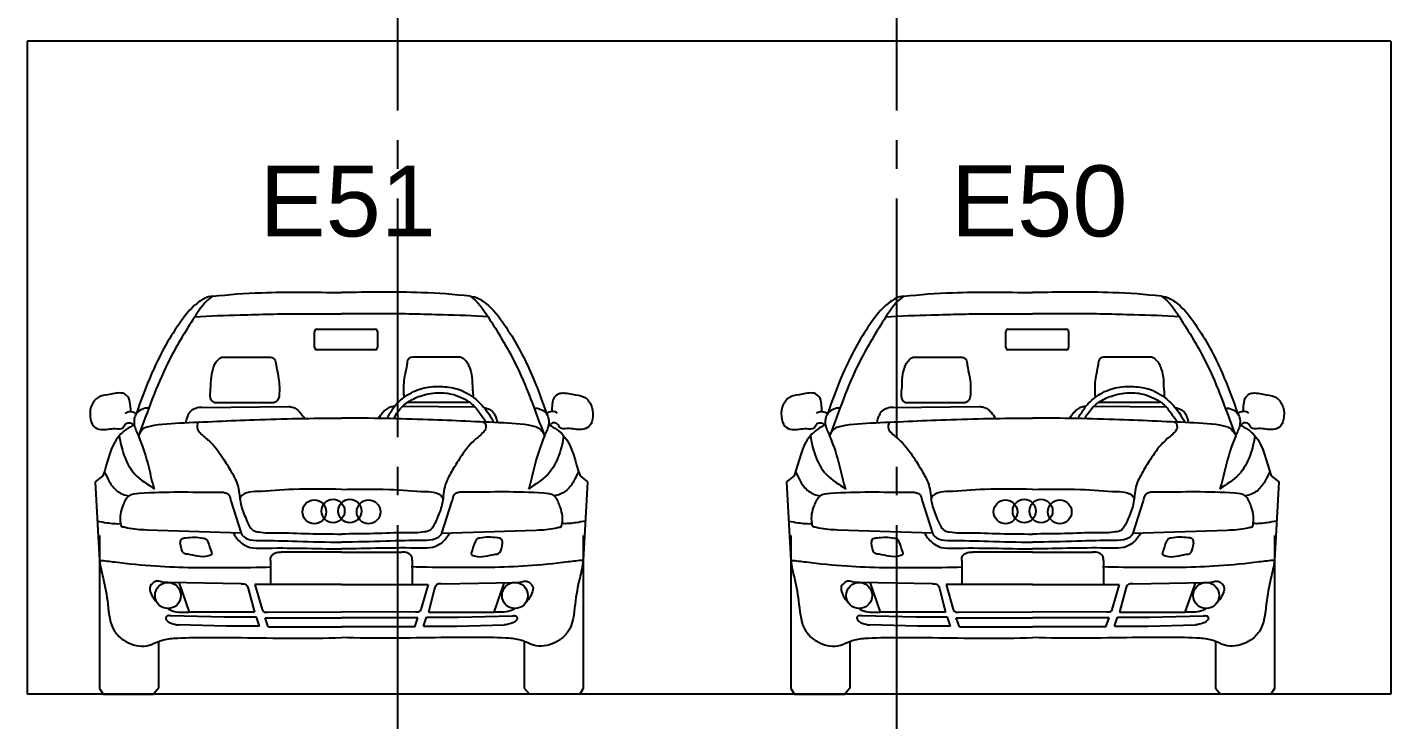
# Model space of a CAD drawing. Header units: millimetres. Extents: x 1217 to 2428, y 234 to 779.
# Drawn here: x 2238.771 to 2243.571, y 377.281 to 379.72 of the extents above; entities that cross this region are included whole.
import ezdxf

# ---------------------------------------------------------------- set-up
doc = ezdxf.new("R2010")
doc.units = ezdxf.units.MM
doc.linetypes.add('ACAD_ISO04W100', pattern=[30, 24, -3, 0, -3])
doc.layers.get('0').update_dxf_attribs({"lineweight": 5})
for name, color, linetype in [('0.1', 251, 'Continuous'), ('Ejes', 8, 'Continuous'), ('MURO', 5, 'Continuous'), ('Texto', 1, 'Continuous')]:
    doc.layers.add(name, color=color, linetype=linetype)
doc.styles.get("Standard").update_dxf_attribs({"font": 'arial.ttf'})

# ---------------------------------------------------------------- blocks, each defined once
blk = doc.blocks.new('A$C0762399E')
for p, q in [((0.79, 1.2212), (0.79, 1.2773)), ((0.7979, 1.2853), (1.0031, 1.2853)), ((1.011, 1.2773), (1.011, 1.2212)), ((1.0031, 1.2132), (0.7979, 1.2132)), ((0.4671, 1.1872), (0.6211, 1.1872)), ((1.3016, 1.1872), (1.1475, 1.1872)), ((0.3932, 1.0102), (0.6977, 1.013)), ((0.4502, 1.0274), (0.6479, 1.0274)), ((1.3555, 1.0104), (1.0987, 1.0127)), ((1.3185, 1.0274), (1.1208, 1.0274)), ((0.0444, 0.7695), (0.0178, 0.7484)), ((1.7243, 0.7695), (1.7508, 0.7484)), ((0.0178, 0.7484), (0.0332, 0.4714)), ((1.7508, 0.7484), (1.7355, 0.4714)), ((0.4953, 0.6806), (0.5318, 0.5668)), ((1.2734, 0.6806), (1.2369, 0.5668)), ((0.5318, 0.5668), (0.1989, 0.5781)), ((1.2369, 0.5668), (1.5697, 0.5781)), ((0.0332, 0.5583), (0.0332, 0.0195)), ((1.7355, 0.5583), (1.7355, 0.0195)), ((0.8843, 0.5002), (0.6722, 0.5002)), ((0.8843, 0.5002), (1.0964, 0.5002)), ((0.6348, 0.4709), (0.6348, 0.3866)), ((1.1339, 0.4709), (1.1339, 0.3866)), ((0.4019, 0.3905), (0.2773, 0.3933)), ((0.3127, 0.3904), (0.348, 0.2887)), ((0.5318, 0.389), (0.4019, 0.3905)), ((0.8843, 0.3866), (0.5796, 0.3866)), ((0.5796, 0.3866), (0.605, 0.2986)), ((0.8843, 0.3866), (1.1891, 0.3866)), ((1.1891, 0.3866), (1.1636, 0.2986)), ((1.2369, 0.389), (1.3667, 0.3905)), ((1.3667, 0.3905), (1.4914, 0.3933)), ((1.456, 0.3904), (1.4207, 0.2887)), ((0.5562, 0.3717), (0.5781, 0.2887)), ((1.2125, 0.3717), (1.1906, 0.2887)), ((0.5781, 0.2887), (0.348, 0.2887)), ((0.6237, 0.2887), (0.8843, 0.2895)), ((1.145, 0.2887), (0.8843, 0.2895)), ((1.1906, 0.2887), (1.4207, 0.2887)), ((0.473, 0.2717), (0.2838, 0.276)), ((0.4785, 0.2397), (0.3112, 0.2439)), ((0.585, 0.2717), (0.473, 0.2717)), ((0.5957, 0.2397), (0.585, 0.2717)), ((0.6153, 0.2684), (0.8843, 0.2684)), ((0.6264, 0.2373), (0.6153, 0.2684)), ((1.1534, 0.2684), (0.8843, 0.2684)), ((1.1422, 0.2373), (1.1534, 0.2684)), ((1.1729, 0.2397), (1.1836, 0.2717)), ((1.1836, 0.2717), (1.2957, 0.2717)), ((1.2901, 0.2397), (1.4574, 0.2439)), ((1.2957, 0.2717), (1.4849, 0.276)), ((0.5957, 0.2397), (0.4785, 0.2397)), ((0.6264, 0.2373), (0.8843, 0.2373)), ((1.1422, 0.2373), (0.8843, 0.2373)), ((1.1729, 0.2397), (1.2901, 0.2397)), ((0.2405, 0.1856), (0.2405, 0.021)), ((1.5282, 0.1856), (1.5282, 0.021)), ((0.0332, 0.0195), (0.0456, 0)), ((0.0456, 0), (0.2228, 0)), ((0.2405, 0.021), (0.2228, 0)), ((1.5282, 0.021), (1.5459, 0)), ((1.7231, 0), (1.5459, 0)), ((1.7355, 0.0195), (1.7231, 0))]:
    blk.add_line(p, q)
for centre, major_axis, start_param, end_param in [((0.7979, 1.2773), (0, 0.00801), 0, 1.570796), ((1.0031, 1.2773), (0, 0.00801), -1.570796, 0), ((0.7979, 1.2212), (0, 0.00801), 1.570796, 3.141593), ((1.0031, 1.2212), (0, 0.00801), 3.141593, 4.712389), ((0.7888, 0.6422), (0, 0.0423), 4.712389, 10.995574), ((0.8548, 0.6451), (0, 0.0413), 4.712389, 10.995574), ((0.9139, 0.6451), (0, 0.0413), 4.712389, 10.995574), ((0.9799, 0.6422), (0, 0.0423), 4.712389, 10.995574), ((0.2736, 0.3476), (0, 0.0461), -1.570796, 4.712389), ((1.4951, 0.3476), (0, 0.0461), -1.570796, 4.712389)]:
    blk.add_ellipse(centre, major_axis=major_axis, ratio=0.985583, start_param=start_param, end_param=end_param)
for points, knots in [([(0.4311, 1.4012), (0.411, 1.4007), (0.3619, 1.3714), (0.2907, 1.2782), (0.2183, 1.1445), (0.178, 1.0337), (0.1611, 0.9836)], [0, 0, 0, 0, 0.0601891, 0.1576359, 0.3505039, 0.5068541, 0.5068541, 0.5068541, 0.5068541]), ([(0.4311, 1.4012), (0.4038, 1.3845), (0.3503, 1.3018), (0.253, 1.1451), (0.2022, 0.9963), (0.1696, 0.9096)], [0, 0, 0, 0, 0.0954655, 0.2803949, 0.5547771, 0.5547771, 0.5547771, 0.5547771]), ([(0.4311, 1.4012), (0.4879, 1.408), (0.639, 1.4187), (0.7904, 1.415), (0.8843, 1.415)], [0, 0, 0, 0, 0.1718014, 0.4537492, 0.4537492, 0.4537492, 0.4537492]), ([(1.3376, 1.4012), (1.2807, 1.408), (1.1296, 1.4187), (0.9783, 1.415), (0.8843, 1.415)], [0, 0, 0, 0, 0.1718014, 0.4537492, 0.4537492, 0.4537492, 0.4537492]), ([(1.3376, 1.4012), (1.3577, 1.4007), (1.4067, 1.3714), (1.478, 1.2782), (1.5504, 1.1445), (1.5907, 1.0337), (1.6075, 0.9836)], [0, 0, 0, 0, 0.0601891, 0.1576359, 0.3505039, 0.5068541, 0.5068541, 0.5068541, 0.5068541]), ([(1.3376, 1.4012), (1.3649, 1.3845), (1.4184, 1.3018), (1.5157, 1.1451), (1.5664, 0.9963), (1.5991, 0.9096)], [0, 0, 0, 0, 0.0954655, 0.2803949, 0.5547771, 0.5547771, 0.5547771, 0.5547771]), ([(0.3679, 1.3286), (0.4211, 1.3331), (0.5448, 1.3359), (0.7169, 1.3414), (0.8358, 1.3393), (0.8843, 1.3393)], [0, 0, 0, 0, 0.1602553, 0.3709574, 0.5166785, 0.5166785, 0.5166785, 0.5166785]), ([(1.4008, 1.3286), (1.3476, 1.3331), (1.2239, 1.3359), (1.0517, 1.3414), (0.9329, 1.3393), (0.8843, 1.3393)], [0, 0, 0, 0, 0.1602553, 0.3709574, 0.5166785, 0.5166785, 0.5166785, 0.5166785]), ([(0.4341, 1.1538), (0.4302, 1.142), (0.4228, 1.1155), (0.4244, 1.0782), (0.4188, 1.0483), (0.4272, 1.0319), (0.4379, 1.0257), (0.4457, 1.0273), (0.4502, 1.0274)], [0, 0, 0, 0, 0.036683, 0.0803571, 0.1106049, 0.1229673, 0.1321338, 0.145492, 0.145492, 0.145492, 0.145492]), ([(0.4341, 1.1538), (0.4363, 1.1584), (0.4411, 1.1687), (0.4522, 1.1804), (0.4622, 1.187), (0.4671, 1.1872)], [0, 0, 0, 0, 0.01512727, 0.03338977, 0.04812819, 0.04812819, 0.04812819, 0.04812819]), ([(0.6211, 1.1872), (0.6271, 1.1869), (0.6371, 1.1886), (0.6527, 1.179), (0.6539, 1.1521), (0.6651, 1.1143), (0.6668, 1.0718), (0.6644, 1.0385), (0.653, 1.0273), (0.6479, 1.0274)], [0, 0, 0, 0, 0.017833, 0.0294408, 0.0497292, 0.0905574, 0.1493816, 0.1731214, 0.1884376, 0.1884376, 0.1884376, 0.1884376]), ([(1.1475, 1.1872), (1.1416, 1.1869), (1.1315, 1.1886), (1.1159, 1.179), (1.1148, 1.1521), (1.1035, 1.1143), (1.102, 1.075), (1.1035, 1.0502), (1.1046, 1.0455)], [0, 0, 0, 0, 0.45179, 0.745869, 1.259863, 2.294225, 3.784505, 4.146199, 4.146199, 4.146199, 4.146199]), ([(1.3345, 1.1538), (1.3324, 1.1584), (1.3276, 1.1687), (1.3165, 1.1804), (1.3065, 1.187), (1.3016, 1.1872)], [0, 0, 0, 0, 0.01512727, 0.03338977, 0.04812819, 0.04812819, 0.04812819, 0.04812819]), ([(1.3345, 1.1538), (1.3384, 1.142), (1.3459, 1.1155), (1.3443, 1.0795), (1.3486, 1.0552), (1.347, 1.0465)], [0, 0, 0, 0, 0.929344, 2.035806, 2.7062, 2.7062, 2.7062, 2.7062]), ([(0.1429, 0.995), (0.1428, 1.0017), (0.1411, 1.0173), (0.1396, 1.0413), (0.1143, 1.0672), (0.0744, 1.0539), (0.0315, 1.0538), (0.0017, 1.02), (-0.0031, 0.9808), (0.0063, 0.9421), (0.0465, 0.9268), (0.0779, 0.9389), (0.1161, 0.9315), (0.122, 0.9552), (0.1424, 0.9581), (0.1503, 0.9488), (0.1555, 0.948)], [0, 0, 0, 0, 0.0196918, 0.0469339, 0.0687702, 0.1165404, 0.1581289, 0.1948659, 0.237537, 0.2735027, 0.3011615, 0.3532, 0.3786345, 0.3957657, 0.4128505, 0.428549, 0.428549, 0.428549, 0.428549]), ([(1.0461, 0.9762), (1.0543, 0.9886), (1.0723, 1.0192), (1.1158, 1.0571), (1.175, 1.0824), (1.2385, 1.0856), (1.3058, 1.0755), (1.3622, 1.0384), (1.3996, 0.9948), (1.4151, 0.9672), (1.4202, 0.9567)], [0, 0, 0, 0, 1.111135, 2.660995, 4.257463, 5.907866, 7.430432, 9.359443, 10.85602, 11.72811, 11.72811, 11.72811, 11.72811]), ([(1.068, 0.9701), (1.0731, 0.9789), (1.0857, 1.0016), (1.1172, 1.0308), (1.1651, 1.0536), (1.2209, 1.0648), (1.2738, 1.0589), (1.3153, 1.0414), (1.3502, 1.0201), (1.3727, 0.9879), (1.3878, 0.9671), (1.394, 0.958)], [0.643017, 0.643017, 0.643017, 0.643017, 1.402629, 2.583728, 3.813932, 5.389278, 6.848739, 7.774605, 8.80308, 9.884391, 10.707911, 10.707911, 10.707911, 10.707911]), ([(1.6258, 0.995), (1.6259, 1.0017), (1.6276, 1.0173), (1.6291, 1.0413), (1.6544, 1.0672), (1.6943, 1.0539), (1.7372, 1.0538), (1.767, 1.02), (1.7718, 0.9808), (1.7624, 0.9421), (1.7222, 0.9268), (1.6908, 0.9389), (1.6526, 0.9315), (1.6467, 0.9552), (1.6263, 0.9581), (1.6183, 0.9488), (1.6132, 0.948)], [0, 0, 0, 0, 0.0196918, 0.0469339, 0.0687702, 0.1165404, 0.1581289, 0.1948659, 0.237537, 0.2735027, 0.3011615, 0.3532, 0.3786345, 0.3957657, 0.4128505, 0.428549, 0.428549, 0.428549, 0.428549]), ([(0.2061, 1.0078), (0.1902, 1.0083), (0.1569, 0.9953), (0.1507, 0.9462), (0.1645, 0.9223), (0.1696, 0.9096)], [0, 0, 0, 0, 0.047564, 0.0877206, 0.1283319, 0.1283319, 0.1283319, 0.1283319]), ([(0.3932, 1.0102), (0.3859, 1.0102), (0.372, 1.0078), (0.3545, 0.9991), (0.3447, 0.9855), (0.339, 0.9715), (0.3368, 0.9616), (0.3358, 0.9562)], [0, 0, 0, 0, 0.548928, 1.06378, 1.433579, 1.776931, 2.192959, 2.192959, 2.192959, 2.192959]), ([(0.6977, 1.013), (0.7022, 1.013), (0.7123, 1.0116), (0.7265, 1.0049), (0.7408, 0.9905), (0.7493, 0.9787), (0.7547, 0.9712)], [0, 0, 0, 0, 0.34141, 0.765221, 1.164188, 1.85785, 1.85785, 1.85785, 1.85785]), ([(1.0709, 1.013), (1.0665, 1.013), (1.0563, 1.0116), (1.0421, 1.0049), (1.0279, 0.9905), (1.0193, 0.9787), (1.014, 0.9712)], [0, 0, 0, 0, 0.34141, 0.765221, 1.164188, 1.85785, 1.85785, 1.85785, 1.85785]), ([(1.3351, 1.0286), (1.3341, 1.0281), (1.3288, 1.0261), (1.323, 1.0273), (1.3185, 1.0274)], [3.2602864, 3.2602864, 3.2602864, 3.2602864, 3.347542, 3.6859629, 3.6859629, 3.6859629, 3.6859629]), ([(1.3863, 1.0093), (1.3899, 1.0087), (1.4001, 1.0061), (1.4142, 0.9991), (1.4239, 0.9855), (1.4296, 0.9715), (1.4319, 0.9616), (1.4329, 0.9562)], [0.275756, 0.275756, 0.275756, 0.275756, 0.548928, 1.06378, 1.433579, 1.776931, 2.192959, 2.192959, 2.192959, 2.192959]), ([(1.5626, 1.0078), (1.5784, 1.0083), (1.6117, 0.9953), (1.618, 0.9462), (1.6041, 0.9223), (1.5991, 0.9096)], [0, 0, 0, 0, 0.047564, 0.0877206, 0.1283319, 0.1283319, 0.1283319, 0.1283319]), ([(0.1232, 0.9893), (0.1276, 0.9946), (0.1437, 0.9964), (0.1572, 0.9926), (0.1627, 0.9881)], [0, 0, 0, 0, 0.02044679, 0.04135512, 0.04135512, 0.04135512, 0.04135512]), ([(0.1962, 0.9409), (0.2345, 0.9514), (0.3633, 0.9574), (0.5918, 0.9682), (0.7823, 0.9723), (0.8843, 0.9723)], [0, 0, 0, 0, 0.118801, 0.3830667, 0.6892102, 0.6892102, 0.6892102, 0.6892102]), ([(1.5724, 0.9409), (1.5342, 0.9514), (1.4053, 0.9574), (1.1768, 0.9682), (0.9864, 0.9723), (0.8843, 0.9723)], [0, 0, 0, 0, 0.118801, 0.3830667, 0.6892102, 0.6892102, 0.6892102, 0.6892102]), ([(1.6455, 0.9893), (1.6411, 0.9946), (1.625, 0.9964), (1.6114, 0.9926), (1.606, 0.9881)], [0, 0, 0, 0, 0.02044679, 0.04135512, 0.04135512, 0.04135512, 0.04135512]), ([(0.1551, 0.9481), (0.1353, 0.9393), (0.0717, 0.8971), (0.0629, 0.8168), (0.0444, 0.7695)], [0, 0, 0, 0, 0.0647936, 0.2151508, 0.2151508, 0.2151508, 0.2151508]), ([(0.3857, 0.9585), (0.3789, 0.9598), (0.3716, 0.9358), (0.3915, 0.9147), (0.4289, 0.8863), (0.4636, 0.8378), (0.4969, 0.7841), (0.5259, 0.7302), (0.5257, 0.6699), (0.5461, 0.6238), (0.5585, 0.5921), (0.5739, 0.5747), (0.6081, 0.5676), (0.6734, 0.5694), (0.7711, 0.5648), (0.8464, 0.5641), (0.8843, 0.5641)], [0, 0, 0, 0, 0.0207783, 0.0434063, 0.086193, 0.1600623, 0.2180782, 0.2752155, 0.3377244, 0.3914301, 0.422808, 0.438689, 0.4577892, 0.5238556, 0.6362427, 0.7500368, 0.7500368, 0.7500368, 0.7500368]), ([(1.3829, 0.9585), (1.3897, 0.9598), (1.397, 0.9358), (1.3772, 0.9147), (1.3398, 0.8863), (1.3051, 0.8378), (1.2717, 0.7841), (1.2427, 0.7302), (1.2429, 0.6699), (1.2226, 0.6238), (1.2101, 0.5921), (1.1948, 0.5747), (1.1605, 0.5676), (1.0953, 0.5694), (0.9976, 0.5648), (0.9223, 0.5641), (0.8843, 0.5641)], [0, 0, 0, 0, 0.0207783, 0.0434063, 0.086193, 0.1600623, 0.2180782, 0.2752155, 0.3377244, 0.3914301, 0.422808, 0.438689, 0.4577892, 0.5238556, 0.6362427, 0.7500368, 0.7500368, 0.7500368, 0.7500368]), ([(1.6136, 0.9481), (1.6333, 0.9393), (1.6969, 0.8971), (1.7058, 0.8168), (1.7243, 0.7695)], [0, 0, 0, 0, 0.0647936, 0.2151508, 0.2151508, 0.2151508, 0.2151508]), ([(0.102, 0.9104), (0.1052, 0.8872), (0.1169, 0.8388), (0.1538, 0.7664), (0.2028, 0.7392), (0.2256, 0.7225)], [0, 0, 0, 0, 0.0694197, 0.1474029, 0.2316362, 0.2316362, 0.2316362, 0.2316362]), ([(0.1696, 0.9096), (0.1844, 0.8734), (0.2045, 0.8112), (0.2173, 0.7472), (0.2256, 0.7225)], [0, 0, 0, 0, 0.1158529, 0.1927663, 0.1927663, 0.1927663, 0.1927663]), ([(1.6667, 0.9104), (1.6634, 0.8872), (1.6518, 0.8388), (1.6149, 0.7664), (1.5658, 0.7392), (1.5431, 0.7225)], [0, 0, 0, 0, 0.0694197, 0.1474029, 0.2316362, 0.2316362, 0.2316362, 0.2316362]), ([(1.5991, 0.9096), (1.5843, 0.8734), (1.5642, 0.8112), (1.5514, 0.7472), (1.5431, 0.7225)], [0, 0, 0, 0, 0.1158529, 0.1927663, 0.1927663, 0.1927663, 0.1927663]), ([(0.0496, 0.7837), (0.0554, 0.7724), (0.0665, 0.7473), (0.0923, 0.7119), (0.1213, 0.701), (0.1357, 0.6983)], [0, 0, 0, 0, 0.0378212, 0.0816698, 0.12574, 0.12574, 0.12574, 0.12574]), ([(1.7191, 0.7837), (1.7132, 0.7724), (1.7022, 0.7473), (1.6764, 0.7119), (1.6474, 0.701), (1.633, 0.6983)], [0, 0, 0, 0, 0.0378212, 0.0816698, 0.12574, 0.12574, 0.12574, 0.12574]), ([(0.8843, 0.7214), (0.8282, 0.7214), (0.7301, 0.7259), (0.6166, 0.7131), (0.5535, 0.7134), (0.5258, 0.6967), (0.5262, 0.6851)], [0, 0, 0, 0, 0.1685572, 0.2965898, 0.3335188, 0.3679152, 0.3679152, 0.3679152, 0.3679152]), ([(0.8843, 0.7214), (0.9405, 0.7214), (1.0386, 0.7259), (1.1521, 0.7131), (1.2151, 0.7134), (1.2429, 0.6967), (1.2425, 0.6851)], [0, 0, 0, 0, 0.1685572, 0.2965898, 0.3335188, 0.3679152, 0.3679152, 0.3679152, 0.3679152]), ([(0.1147, 0.5881), (0.1099, 0.5887), (0.1026, 0.623), (0.1115, 0.6548), (0.1314, 0.7044), (0.2573, 0.7151), (0.3645, 0.7108), (0.47, 0.7123), (0.4927, 0.7023), (0.493, 0.6878), (0.4953, 0.6806)], [0, 0, 0, 0, 0.014448, 0.0781418, 0.1164324, 0.1541273, 0.4266135, 0.4576375, 0.4720932, 0.4942785, 0.4942785, 0.4942785, 0.4942785]), ([(1.654, 0.5881), (1.6588, 0.5887), (1.6661, 0.623), (1.6571, 0.6548), (1.6373, 0.7044), (1.5113, 0.7151), (1.4042, 0.7108), (1.2986, 0.7123), (1.276, 0.7023), (1.2757, 0.6878), (1.2734, 0.6806)], [0, 0, 0, 0, 0.014448, 0.0781418, 0.1164324, 0.1541273, 0.4266135, 0.4576375, 0.4720932, 0.4942785, 0.4942785, 0.4942785, 0.4942785]), ([(0.0255, 0.6099), (0.0364, 0.6074), (0.0635, 0.6025), (0.0913, 0.5996), (0.1077, 0.6009)], [0, 0, 0, 0, 0.03352122, 0.08275528, 0.08275528, 0.08275528, 0.08275528]), ([(0.1989, 0.5781), (0.1764, 0.5789), (0.148, 0.5804), (0.1204, 0.5881), (0.1147, 0.5881)], [0, 0, 0, 0, 0.06777526, 0.08486003, 0.08486003, 0.08486003, 0.08486003]), ([(1.5697, 0.5781), (1.5923, 0.5789), (1.6207, 0.5804), (1.6483, 0.5881), (1.654, 0.5881)], [0, 0, 0, 0, 0.06777526, 0.08486003, 0.08486003, 0.08486003, 0.08486003]), ([(1.7431, 0.6099), (1.7322, 0.6074), (1.7051, 0.6025), (1.6774, 0.5996), (1.661, 0.6009)], [0, 0, 0, 0, 0.03352122, 0.08275528, 0.08275528, 0.08275528, 0.08275528]), ([(0.3183, 0.5326), (0.3162, 0.5364), (0.3204, 0.5491), (0.3524, 0.5533), (0.3801, 0.5537), (0.4087, 0.5471), (0.4187, 0.5277), (0.4217, 0.5114), (0.4299, 0.4912), (0.391, 0.4777), (0.3655, 0.491), (0.3204, 0.495), (0.3198, 0.5197), (0.3169, 0.5326)], [0, 0, 0, 0, 0.0129354, 0.0293715, 0.0897771, 0.1017748, 0.111895, 0.1505002, 0.1562851, 0.1695305, 0.2427746, 0.2557219, 0.2948095, 0.2948095, 0.2948095, 0.2948095]), ([(0.5051, 0.5655), (0.5124, 0.5515), (0.5298, 0.5312), (0.5666, 0.513), (0.6859, 0.5173), (0.7916, 0.512), (0.8843, 0.512)], [0, 0, 0, 0, 0.0467422, 0.0762625, 0.1198892, 0.3979985, 0.3979985, 0.3979985, 0.3979985]), ([(0.5318, 0.5668), (0.535, 0.5576), (0.5572, 0.5408), (0.6262, 0.5421), (0.7362, 0.5378), (0.8324, 0.5357), (0.8843, 0.5357)], [0, 0, 0, 0, 0.0286932, 0.0725899, 0.2046333, 0.3605748, 0.3605748, 0.3605748, 0.3605748]), ([(1.2369, 0.5668), (1.2337, 0.5576), (1.2115, 0.5408), (1.1424, 0.5421), (1.0325, 0.5378), (0.9363, 0.5357), (0.8843, 0.5357)], [0, 0, 0, 0, 0.0286932, 0.0725899, 0.2046333, 0.3605748, 0.3605748, 0.3605748, 0.3605748]), ([(1.2636, 0.5655), (1.2563, 0.5515), (1.2388, 0.5312), (1.202, 0.513), (1.0827, 0.5173), (0.977, 0.512), (0.8843, 0.512)], [0, 0, 0, 0, 0.0467422, 0.0762625, 0.1198892, 0.3979985, 0.3979985, 0.3979985, 0.3979985]), ([(1.4504, 0.5326), (1.4524, 0.5364), (1.4483, 0.5491), (1.4163, 0.5533), (1.3886, 0.5537), (1.3599, 0.5471), (1.3499, 0.5277), (1.3469, 0.5114), (1.3388, 0.4912), (1.3777, 0.4777), (1.4032, 0.491), (1.4482, 0.495), (1.4489, 0.5197), (1.4518, 0.5326)], [0, 0, 0, 0, 0.0129354, 0.0293715, 0.0897771, 0.1017748, 0.111895, 0.1505002, 0.1562851, 0.1695305, 0.2427746, 0.2557219, 0.2948095, 0.2948095, 0.2948095, 0.2948095]), ([(0.6348, 0.4709), (0.6348, 0.4754), (0.6352, 0.4867), (0.6509, 0.4998), (0.6648, 0.5002), (0.6722, 0.5002)], [0, 0, 0, 0, 0.01314212, 0.03156243, 0.05389012, 0.05389012, 0.05389012, 0.05389012]), ([(1.1339, 0.4709), (1.1339, 0.4754), (1.1335, 0.4867), (1.1178, 0.4998), (1.1039, 0.5002), (1.0964, 0.5002)], [0, 0, 0, 0, 0.01314212, 0.03156243, 0.05389012, 0.05389012, 0.05389012, 0.05389012]), ([(0.0332, 0.4714), (0.035, 0.4501), (0.049, 0.3992), (0.0637, 0.3164), (0.0694, 0.232), (0.1107, 0.1935), (0.1501, 0.1719), (0.1903, 0.1634), (0.2295, 0.1812), (0.2612, 0.195), (0.3665, 0.2015), (0.5743, 0.1983), (0.7672, 0.1961), (0.8843, 0.1991)], [0, 0, 0, 0, 0.063049, 0.154497, 0.253624, 0.296431, 0.314931, 0.3893, 0.405203, 0.443052, 0.492142, 0.718098, 1.069536, 1.069536, 1.069536, 1.069536]), ([(0.0332, 0.4714), (0.0511, 0.4704), (0.1164, 0.4614), (0.2687, 0.4458), (0.4532, 0.4452), (0.5894, 0.4464), (0.6385, 0.4486)], [0, 0, 0, 0, 0.0536615, 0.1975957, 0.4588745, 0.6063632, 0.6063632, 0.6063632, 0.6063632]), ([(1.7355, 0.4714), (1.7337, 0.4501), (1.7197, 0.3992), (1.7049, 0.3164), (1.6992, 0.232), (1.658, 0.1935), (1.6186, 0.1719), (1.5783, 0.1634), (1.5392, 0.1812), (1.5074, 0.195), (1.4022, 0.2015), (1.1943, 0.1983), (1.0014, 0.1961), (0.8843, 0.1991)], [0, 0, 0, 0, 0.063049, 0.154497, 0.253624, 0.296431, 0.314931, 0.3893, 0.405203, 0.443052, 0.492142, 0.718098, 1.069536, 1.069536, 1.069536, 1.069536]), ([(1.7355, 0.4714), (1.7176, 0.4704), (1.6523, 0.4614), (1.5, 0.4458), (1.3155, 0.4452), (1.1793, 0.4464), (1.1302, 0.4486)], [0, 0, 0, 0, 0.0536615, 0.1975957, 0.4588745, 0.6063632, 0.6063632, 0.6063632, 0.6063632]), ([(0.2736, 0.3937), (0.2658, 0.3938), (0.2522, 0.3933), (0.2339, 0.4009), (0.2201, 0.3914), (0.2067, 0.378), (0.213, 0.3541), (0.224, 0.3348), (0.2342, 0.3238), (0.2387, 0.3189)], [0, 0, 0, 0, 0.0233017, 0.0411942, 0.0538862, 0.0707293, 0.0936668, 0.1182238, 0.137989, 0.137989, 0.137989, 0.137989]), ([(0.5318, 0.389), (0.5378, 0.389), (0.5505, 0.3883), (0.5549, 0.3765), (0.5562, 0.3717)], [0, 0, 0, 0, 0.01790018, 0.03266252, 0.03266252, 0.03266252, 0.03266252]), ([(1.2369, 0.389), (1.2309, 0.389), (1.2182, 0.3883), (1.2137, 0.3765), (1.2125, 0.3717)], [0, 0, 0, 0, 0.01790018, 0.03266252, 0.03266252, 0.03266252, 0.03266252]), ([(1.4951, 0.3937), (1.5029, 0.3938), (1.5164, 0.3933), (1.5348, 0.4009), (1.5486, 0.3914), (1.5619, 0.378), (1.5557, 0.3541), (1.5447, 0.3348), (1.5345, 0.3238), (1.53, 0.3189)], [0, 0, 0, 0, 0.0233017, 0.0411942, 0.0538862, 0.0707293, 0.0936668, 0.1182238, 0.137989, 0.137989, 0.137989, 0.137989]), ([(0.2736, 0.3015), (0.2782, 0.2976), (0.3024, 0.2869), (0.3285, 0.2887), (0.348, 0.2887)], [0, 0, 0, 0, 0.01814875, 0.07653035, 0.07653035, 0.07653035, 0.07653035]), ([(0.605, 0.2986), (0.606, 0.2955), (0.6106, 0.288), (0.6193, 0.2887), (0.6237, 0.2887)], [0, 0, 0, 0, 0.00967169, 0.02282663, 0.02282663, 0.02282663, 0.02282663]), ([(1.1636, 0.2986), (1.1627, 0.2955), (1.158, 0.288), (1.1494, 0.2887), (1.145, 0.2887)], [0, 0, 0, 0, 0.00967169, 0.02282663, 0.02282663, 0.02282663, 0.02282663]), ([(1.4951, 0.3015), (1.4905, 0.2976), (1.4663, 0.2869), (1.4401, 0.2887), (1.4207, 0.2887)], [0, 0, 0, 0, 0.01814875, 0.07653035, 0.07653035, 0.07653035, 0.07653035]), ([(0.2838, 0.276), (0.2793, 0.276), (0.2707, 0.2789), (0.2644, 0.2684), (0.2674, 0.2614), (0.2731, 0.2542), (0.2891, 0.2493), (0.3022, 0.244), (0.3112, 0.2439)], [0, 0, 0, 0, 0.01349606, 0.02266249, 0.0285403, 0.03514669, 0.04950226, 0.07679962, 0.07679962, 0.07679962, 0.07679962]), ([(1.4849, 0.276), (1.4894, 0.276), (1.498, 0.2789), (1.5043, 0.2684), (1.5012, 0.2614), (1.4956, 0.2542), (1.4795, 0.2493), (1.4665, 0.244), (1.4574, 0.2439)], [0, 0, 0, 0, 0.01349606, 0.02266249, 0.0285403, 0.03514669, 0.04950226, 0.07679962, 0.07679962, 0.07679962, 0.07679962])]:
    blk.add_open_spline(points, degree=3, knots=knots)
for points in [[(1.1174, 1.028), (1.1185, 1.0276), (1.1196, 1.0274), (1.1208, 1.0274)], [(0.1962, 0.9409), (0.1839, 0.9351), (0.1747, 0.9224), (0.1696, 0.9096)], [(1.5724, 0.9409), (1.5848, 0.9351), (1.594, 0.9224), (1.5991, 0.9096)]]:
    blk.add_open_spline(points, degree=3)

msp = doc.modelspace()

# ---------------------------------------------------------------- linework, layer by layer
at = {"layer": 'Ejes', "linetype": 'ACAD_ISO04W100', "ltscale": 0.035, "elevation": 0}
for points in [[(2240.07395, 400.96664), (2240.07395, 371.9866)], [(2241.83167, 400.96664), (2241.83167, 371.9866)]]:
    msp.add_lwpolyline(points, dxfattribs=at)
at = {"layer": 'MURO', "ltscale": 3, "elevation": 0}
for points in [[(2243.57108, 379.67099), (2238.77109, 379.67099)], [(2238.77109, 379.67099), (2238.77109, 377.37099)], [(2243.57108, 379.67099), (2243.57108, 377.37099)], [(2243.57108, 377.37099), (2238.77109, 377.37099)]]:
    msp.add_lwpolyline(points, dxfattribs=at)

# ---------------------------------------------------------------- block references
at = {"layer": '0.1'}
for p in [(2238.99275, 377.37099, 0), (2241.4261, 377.37099, 0)]:
    msp.add_blockref('A$C0762399E', p, dxfattribs=at)

# ---------------------------------------------------------------- texts
at = {"layer": 'Texto', "char_height": 0.25, "width": 1.9772647, "attachment_point": 5}
for s, insert in [('E51', (2239.89913, 379.1061, 0)), ('E50', (2242.33357, 379.10638, 0))]:
    msp.add_mtext(s, dxfattribs=dict(at, insert=insert))

doc.saveas('drawing.dxf')
